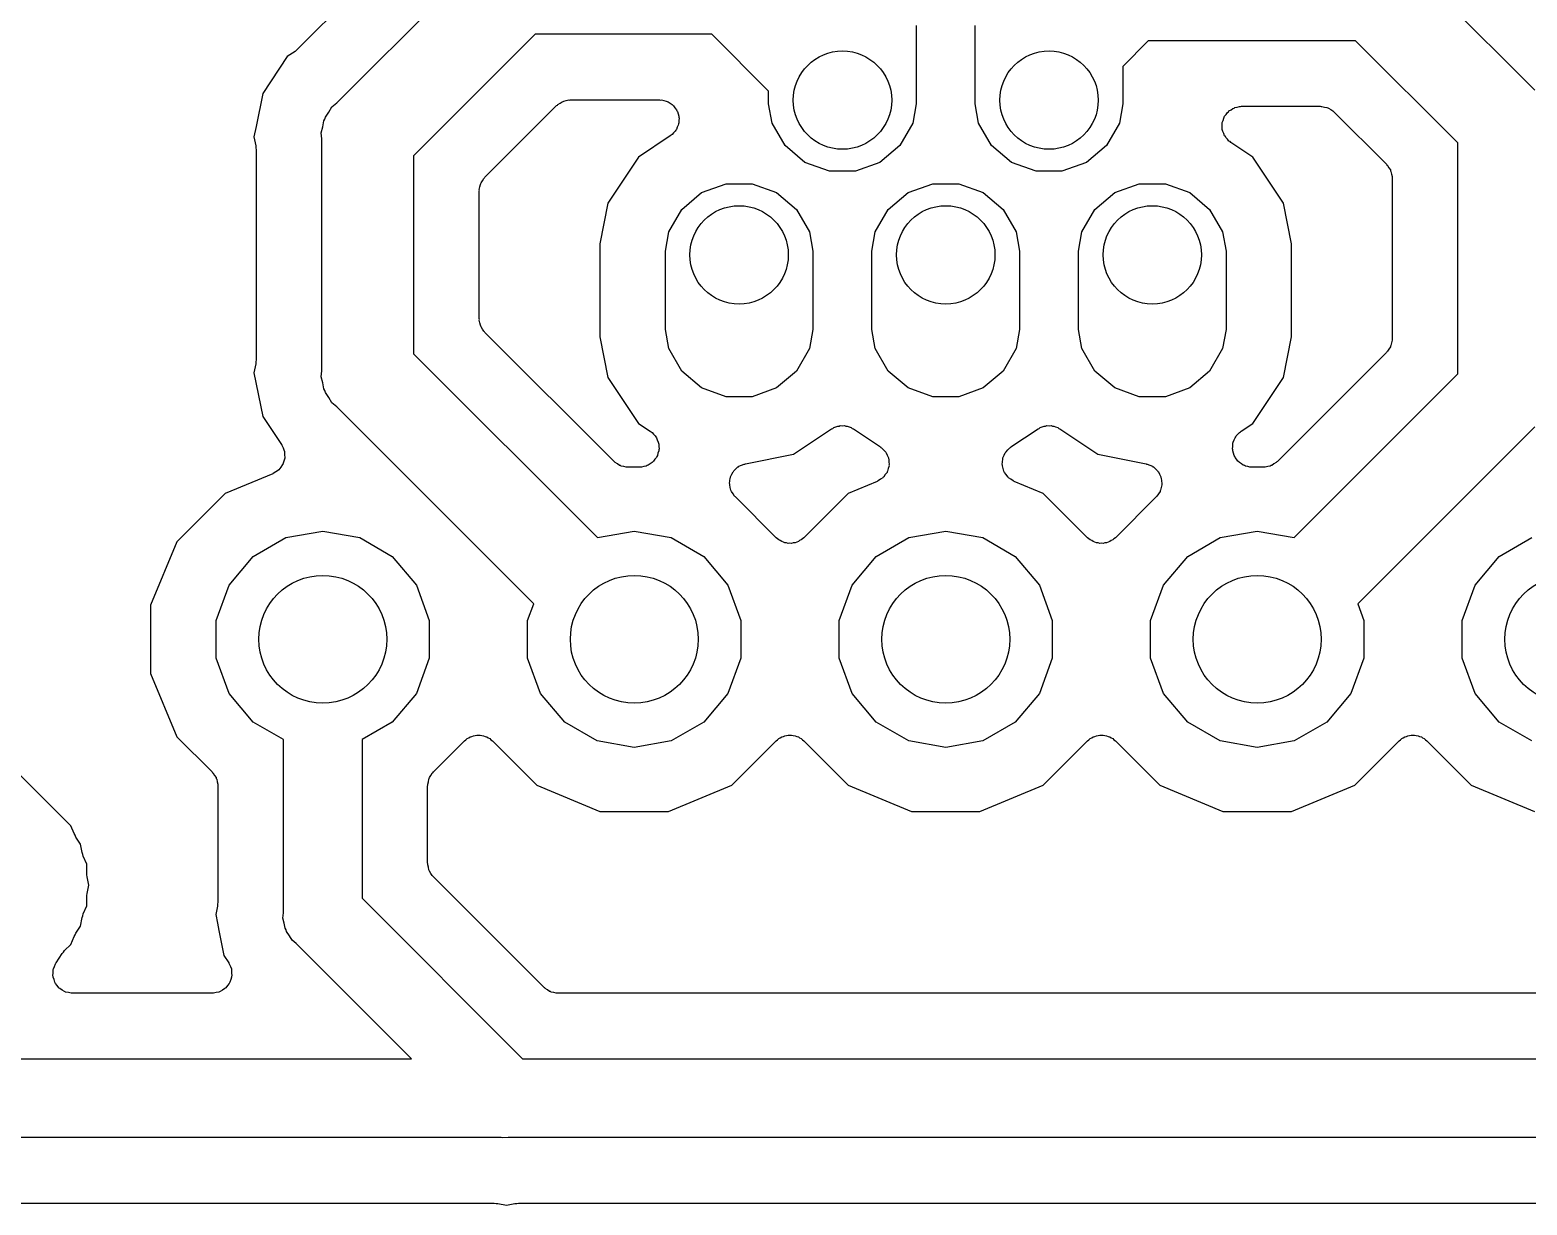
# Model space of a CAD drawing. Extents: x 24 to 196, y -189 to -31.
# Drawn here: x 130.55 to 142.15, y -44.64 to -35.54 of the extents above; entities that cross this region are included whole.
import ezdxf

# ---------------------------------------------------------------- set-up
doc = ezdxf.new("R2010")
doc.units = 0
doc.header["$MEASUREMENT"] = 0
doc.layers.add('BLACK', color=7, linetype='CONTINUOUS')

msp = doc.modelspace()

# ---------------------------------------------------------------- linework, layer by layer
at = {"layer": 'BLACK', "linetype": 'CONTINUOUS'}
for p, q in [((130.614, -41.4535), (122.435, -33.2745)), ((133.634, -34.6751), (132.625, -35.6836)), ((132.925, -36.1026), (134.053, -34.9745)), ((141.227, -35.0245), (142.205, -36.0026)), ((134.462, -35.5706), (133.521, -36.5123)), ((135.83, -35.5706), (134.462, -35.5706)), ((136.271, -36.0121), (135.83, -35.5706)), ((137.414, -35.5024), (137.414, -36.1104)), ((137.871, -36.1104), (137.871, -35.5024)), ((132.602, -35.7025), (132.542, -35.7424)), ((132.613, -35.6922), (132.602, -35.7025)), ((132.625, -35.6836), (132.613, -35.6922)), ((139.212, -35.6206), (139.014, -35.8187)), ((140.818, -35.6206), (139.212, -35.6206)), ((141.609, -36.4123), (140.818, -35.6206)), ((132.542, -35.7424), (132.352, -36.028)), ((139.014, -35.8187), (139.014, -36.1104)), ((132.352, -36.028), (132.3, -36.2856)), ((136.271, -36.1104), (136.271, -36.0121)), ((132.838, -36.2124), (132.865, -36.1738)), ((132.865, -36.1738), (132.888, -36.1329)), ((132.888, -36.1329), (132.925, -36.1026)), ((134.073, -36.6781), (134.628, -36.1232)), ((134.628, -36.1232), (134.634, -36.1194)), ((134.634, -36.1194), (134.638, -36.1143)), ((134.638, -36.1143), (134.655, -36.1043)), ((134.655, -36.1043), (134.671, -36.0929)), ((134.671, -36.0929), (134.678, -36.0911)), ((134.678, -36.0911), (134.684, -36.0878)), ((134.684, -36.0878), (134.703, -36.0843)), ((134.703, -36.0843), (134.723, -36.0792)), ((134.723, -36.0792), (134.729, -36.0798)), ((134.729, -36.0798), (134.736, -36.0786)), ((134.736, -36.0786), (135.425, -36.0786)), ((135.425, -36.0786), (135.433, -36.0801)), ((135.433, -36.0801), (135.441, -36.0795)), ((135.441, -36.0795), (135.459, -36.0846)), ((135.459, -36.0846), (135.477, -36.0878)), ((135.477, -36.0878), (135.484, -36.092)), ((135.484, -36.092), (135.492, -36.0943)), ((135.492, -36.0943), (135.507, -36.1051)), ((135.507, -36.1051), (135.523, -36.1143)), ((135.523, -36.1143), (135.528, -36.1207)), ((135.528, -36.1207), (135.535, -36.1256)), ((135.535, -36.1256), (135.545, -36.1408)), ((135.545, -36.1408), (135.557, -36.1548)), ((135.557, -36.1548), (135.56, -36.1627)), ((135.56, -36.1627), (135.564, -36.1696)), ((135.564, -36.1696), (135.569, -36.1874)), ((136.297, -36.2589), (136.271, -36.1104)), ((137.414, -36.1104), (137.388, -36.2589)), ((137.897, -36.2589), (137.871, -36.1104)), ((139.014, -36.1104), (138.988, -36.2589)), ((139.815, -36.1908), (139.825, -36.1756)), ((139.825, -36.1756), (139.832, -36.1707)), ((139.832, -36.1707), (139.837, -36.1643)), ((139.837, -36.1643), (139.853, -36.1551)), ((139.853, -36.1551), (139.868, -36.1443)), ((139.868, -36.1443), (139.876, -36.142)), ((139.876, -36.142), (139.883, -36.1378)), ((139.883, -36.1378), (139.901, -36.1346)), ((139.901, -36.1346), (139.919, -36.1295)), ((139.919, -36.1295), (139.927, -36.1301)), ((139.927, -36.1301), (139.935, -36.1286)), ((139.935, -36.1286), (140.544, -36.1286)), ((140.544, -36.1286), (140.551, -36.1298)), ((140.551, -36.1298), (140.557, -36.1292)), ((140.557, -36.1292), (140.577, -36.1343)), ((140.577, -36.1343), (140.596, -36.1378)), ((140.596, -36.1378), (140.602, -36.1411)), ((140.602, -36.1411), (140.609, -36.1429)), ((140.609, -36.1429), (140.625, -36.1543)), ((140.625, -36.1543), (140.642, -36.1643)), ((140.642, -36.1643), (140.646, -36.1694)), ((140.646, -36.1694), (140.652, -36.1732)), ((140.652, -36.1732), (141.057, -36.5781)), ((132.3, -36.2856), (132.284, -36.365)), ((132.805, -36.3335), (132.817, -36.288)), ((132.817, -36.288), (132.826, -36.2415)), ((132.826, -36.2415), (132.834, -36.2277)), ((132.834, -36.2277), (132.838, -36.2124)), ((135.563, -36.29), (135.557, -36.3072)), ((135.571, -36.2736), (135.563, -36.29)), ((135.569, -36.1874), (135.575, -36.2045)), ((135.572, -36.2653), (135.571, -36.2736)), ((135.575, -36.2575), (135.572, -36.2653)), ((135.575, -36.2045), (135.575, -36.2129)), ((135.575, -36.2129), (135.577, -36.221)), ((135.577, -36.221), (135.575, -36.2392)), ((135.575, -36.2392), (135.575, -36.2575)), ((136.398, -36.4334), (136.297, -36.2589)), ((137.388, -36.2589), (137.287, -36.4334)), ((137.998, -36.4334), (137.897, -36.2589)), ((138.988, -36.2589), (138.887, -36.4334)), ((139.783, -36.271), (139.785, -36.2629)), ((139.785, -36.2892), (139.783, -36.271)), ((139.785, -36.2545), (139.791, -36.2374)), ((139.785, -36.2629), (139.785, -36.2545)), ((139.785, -36.3075), (139.785, -36.2892)), ((139.791, -36.2374), (139.796, -36.2196)), ((139.796, -36.2196), (139.8, -36.2127)), ((139.8, -36.2127), (139.803, -36.2048)), ((139.803, -36.2048), (139.815, -36.1908)), ((132.284, -36.365), (132.298, -36.4353)), ((132.809, -36.3805), (132.805, -36.3335)), ((132.809, -38.1789), (132.809, -36.3805)), ((135.509, -36.3577), (135.264, -36.5216)), ((135.515, -36.3519), (135.509, -36.3577)), ((135.523, -36.3477), (135.515, -36.3519)), ((135.534, -36.3337), (135.523, -36.3477)), ((135.548, -36.3211), (135.534, -36.3337)), ((135.551, -36.3136), (135.548, -36.3211)), ((135.557, -36.3072), (135.551, -36.3136)), ((139.788, -36.3153), (139.785, -36.3075)), ((139.789, -36.3236), (139.788, -36.3153)), ((139.797, -36.34), (139.789, -36.3236)), ((139.803, -36.3572), (139.797, -36.34)), ((139.809, -36.3636), (139.803, -36.3572)), ((139.812, -36.3711), (139.809, -36.3636)), ((139.826, -36.3837), (139.812, -36.3711)), ((139.837, -36.3977), (139.826, -36.3837)), ((139.845, -36.4019), (139.837, -36.3977)), ((139.851, -36.4077), (139.845, -36.4019)), ((140.021, -36.5216), (139.851, -36.4077)), ((141.609, -38.2023), (141.609, -36.4123)), ((132.298, -36.4353), (132.299, -36.4503)), ((132.299, -36.4503), (132.301, -36.4651)), ((132.301, -36.4651), (132.301, -38.0943)), ((133.521, -36.5123), (133.521, -38.0471)), ((135.264, -36.5216), (135.026, -36.8787)), ((136.552, -36.5629), (136.398, -36.4334)), ((137.287, -36.4334), (137.133, -36.5629)), ((138.153, -36.5629), (137.998, -36.4334)), ((138.887, -36.4334), (138.733, -36.5629)), ((140.26, -36.8787), (140.021, -36.5216)), ((136.742, -36.6319), (136.552, -36.5629)), ((136.943, -36.6319), (136.742, -36.6319)), ((137.133, -36.5629), (136.943, -36.6319)), ((138.342, -36.6319), (138.153, -36.5629)), ((138.543, -36.6319), (138.342, -36.6319)), ((138.733, -36.5629), (138.543, -36.6319)), ((141.057, -36.5781), (141.061, -36.5836)), ((141.061, -36.5836), (141.066, -36.5879)), ((141.066, -36.5879), (141.076, -36.6051)), ((141.076, -36.6051), (141.087, -36.6214)), ((141.087, -36.6214), (141.089, -36.6279)), ((141.089, -36.6279), (141.092, -36.6337)), ((141.092, -36.6337), (141.096, -36.6533)), ((134.029, -36.7726), (134.034, -36.7533)), ((134.034, -36.7533), (134.038, -36.7337)), ((134.038, -36.7337), (134.041, -36.7279)), ((134.041, -36.7279), (134.043, -36.7214)), ((134.043, -36.7214), (134.054, -36.7051)), ((134.054, -36.7051), (134.064, -36.6879)), ((134.064, -36.6879), (134.069, -36.6836)), ((134.069, -36.6836), (134.073, -36.6781)), ((135.752, -36.7973), (135.942, -36.7284)), ((135.942, -36.7284), (136.143, -36.7284)), ((136.143, -36.7284), (136.333, -36.7973)), ((137.352, -36.7973), (137.542, -36.7284)), ((137.542, -36.7284), (137.743, -36.7284)), ((137.743, -36.7284), (137.933, -36.7973)), ((138.953, -36.7973), (139.142, -36.7284)), ((139.142, -36.7284), (139.344, -36.7284)), ((139.344, -36.7284), (139.533, -36.7973)), ((141.096, -36.6533), (141.101, -36.6726)), ((141.101, -36.6726), (141.1, -36.6792)), ((141.1, -36.6792), (141.101, -36.6858)), ((141.101, -36.6858), (141.101, -37.9288)), ((134.03, -36.7792), (134.029, -36.7726)), ((134.029, -36.7858), (134.03, -36.7792)), ((134.029, -37.7736), (134.029, -36.7858)), ((135.026, -36.8787), (134.963, -37.1936)), ((135.598, -36.9269), (135.752, -36.7973)), ((136.333, -36.7973), (136.487, -36.9269)), ((137.198, -36.9269), (137.352, -36.7973)), ((137.933, -36.7973), (138.087, -36.9269)), ((138.798, -36.9269), (138.953, -36.7973)), ((139.533, -36.7973), (139.687, -36.9269)), ((140.322, -37.1936), (140.26, -36.8787)), ((135.497, -37.1014), (135.598, -36.9269)), ((136.487, -36.9269), (136.588, -37.1014)), ((137.097, -37.1014), (137.198, -36.9269)), ((138.087, -36.9269), (138.188, -37.1014)), ((138.697, -37.1014), (138.798, -36.9269)), ((139.687, -36.9269), (139.788, -37.1014)), ((135.471, -37.2499), (135.497, -37.1014)), ((136.588, -37.1014), (136.614, -37.2499)), ((137.071, -37.2499), (137.097, -37.1014)), ((138.188, -37.1014), (138.214, -37.2499)), ((138.671, -37.2499), (138.697, -37.1014)), ((139.788, -37.1014), (139.814, -37.2499)), ((134.963, -37.1936), (134.963, -37.9142)), ((140.322, -37.9142), (140.322, -37.1936)), ((135.471, -37.8579), (135.471, -37.2499)), ((136.614, -37.2499), (136.614, -37.8579)), ((137.071, -37.8579), (137.071, -37.2499)), ((138.214, -37.2499), (138.214, -37.8579)), ((138.671, -37.8579), (138.671, -37.2499)), ((139.814, -37.2499), (139.814, -37.8579)), ((134.03, -37.7802), (134.029, -37.7736)), ((134.029, -37.7868), (134.03, -37.7802)), ((134.034, -37.8061), (134.029, -37.7868)), ((134.038, -37.8257), (134.034, -37.8061)), ((134.041, -37.8315), (134.038, -37.8257)), ((134.043, -37.838), (134.041, -37.8315)), ((134.054, -37.8543), (134.043, -37.838)), ((134.064, -37.8715), (134.054, -37.8543)), ((134.069, -37.8758), (134.064, -37.8715)), ((134.073, -37.8813), (134.069, -37.8758)), ((135.073, -38.8809), (134.073, -37.8813)), ((134.963, -37.9142), (135.026, -38.2291)), ((135.497, -38.0064), (135.471, -37.8579)), ((136.614, -37.8579), (136.588, -38.0064)), ((137.097, -38.0064), (137.071, -37.8579)), ((138.214, -37.8579), (138.188, -38.0064)), ((138.697, -38.0064), (138.671, -37.8579)), ((139.814, -37.8579), (139.788, -38.0064)), ((140.26, -38.2291), (140.322, -37.9142)), ((135.598, -38.1809), (135.497, -38.0064)), ((136.588, -38.0064), (136.487, -38.1809)), ((137.198, -38.1809), (137.097, -38.0064)), ((138.188, -38.0064), (138.087, -38.1809)), ((138.798, -38.1809), (138.697, -38.0064)), ((139.788, -38.0064), (139.687, -38.1809)), ((141.057, -38.0365), (140.212, -38.8809)), ((141.061, -38.031), (141.057, -38.0365)), ((141.066, -38.0267), (141.061, -38.031)), ((141.076, -38.0095), (141.066, -38.0267)), ((141.087, -37.9932), (141.076, -38.0095)), ((141.089, -37.9867), (141.087, -37.9932)), ((141.092, -37.9809), (141.089, -37.9867)), ((141.096, -37.9613), (141.092, -37.9809)), ((141.101, -37.942), (141.096, -37.9613)), ((141.101, -37.9288), (141.1, -37.9354)), ((141.1, -37.9354), (141.101, -37.942)), ((132.298, -38.1241), (132.284, -38.1944)), ((132.299, -38.1091), (132.298, -38.1241)), ((132.301, -38.0943), (132.299, -38.1091)), ((133.521, -38.0471), (134.945, -39.471)), ((132.284, -38.1944), (132.352, -38.5314)), ((132.805, -38.2259), (132.809, -38.1789)), ((132.817, -38.2714), (132.805, -38.2259)), ((132.826, -38.3179), (132.817, -38.2714)), ((135.026, -38.2291), (135.264, -38.5862)), ((135.752, -38.3105), (135.598, -38.1809)), ((136.487, -38.1809), (136.333, -38.3105)), ((137.352, -38.3105), (137.198, -38.1809)), ((138.087, -38.1809), (137.933, -38.3105)), ((138.953, -38.3105), (138.798, -38.1809)), ((139.687, -38.1809), (139.533, -38.3105)), ((140.021, -38.5862), (140.26, -38.2291)), ((140.341, -39.471), (141.609, -38.2023)), ((132.834, -38.3317), (132.826, -38.3179)), ((132.838, -38.347), (132.834, -38.3317)), ((132.865, -38.3856), (132.838, -38.347)), ((132.888, -38.4265), (132.865, -38.3856)), ((135.942, -38.3794), (135.752, -38.3105)), ((136.143, -38.3794), (135.942, -38.3794)), ((136.333, -38.3105), (136.143, -38.3794)), ((137.542, -38.3794), (137.352, -38.3105)), ((137.743, -38.3794), (137.542, -38.3794)), ((137.933, -38.3105), (137.743, -38.3794)), ((139.142, -38.3794), (138.953, -38.3105)), ((139.344, -38.3794), (139.142, -38.3794)), ((139.533, -38.3105), (139.344, -38.3794)), ((132.925, -38.4568), (132.888, -38.4265)), ((134.451, -39.9836), (132.925, -38.4568)), ((132.352, -38.5314), (132.456, -38.6884)), ((135.264, -38.5862), (135.354, -38.6464)), ((136.767, -38.6241), (136.775, -38.6182)), ((136.775, -38.6182), (136.791, -38.6135)), ((136.791, -38.6135), (136.806, -38.6069)), ((136.806, -38.6069), (136.816, -38.6062)), ((136.816, -38.6062), (136.826, -38.6034)), ((136.826, -38.6034), (136.843, -38.6045)), ((136.843, -38.6045), (136.859, -38.6034)), ((136.859, -38.6034), (136.869, -38.6062)), ((136.869, -38.6062), (136.879, -38.6069)), ((136.879, -38.6069), (136.894, -38.6135)), ((136.894, -38.6135), (136.91, -38.6182)), ((136.91, -38.6182), (136.918, -38.6241)), ((138.367, -38.6241), (138.375, -38.6182)), ((138.375, -38.6182), (138.391, -38.6135)), ((138.391, -38.6135), (138.406, -38.6069)), ((138.406, -38.6069), (138.416, -38.6062)), ((138.416, -38.6062), (138.426, -38.6034)), ((138.426, -38.6034), (138.443, -38.6045)), ((138.443, -38.6045), (138.459, -38.6034)), ((138.459, -38.6034), (138.469, -38.6062)), ((138.469, -38.6062), (138.479, -38.6069)), ((138.479, -38.6069), (138.494, -38.6135)), ((138.494, -38.6135), (138.51, -38.6182)), ((138.51, -38.6182), (138.518, -38.6241)), ((139.931, -38.6464), (140.021, -38.5862)), ((142.205, -38.612), (140.834, -39.9836)), ((132.456, -38.6884), (132.456, -38.6884)), ((132.456, -38.6884), (132.498, -38.7505)), ((135.354, -38.6464), (135.36, -38.6522)), ((135.36, -38.6522), (135.368, -38.6564)), ((135.368, -38.6564), (135.379, -38.6703)), ((135.379, -38.6703), (135.392, -38.683)), ((135.392, -38.683), (135.396, -38.6905)), ((135.396, -38.6905), (135.402, -38.6969)), ((135.402, -38.6969), (135.408, -38.7141)), ((135.408, -38.7141), (135.416, -38.7305)), ((135.416, -38.7305), (135.417, -38.7388)), ((136.464, -38.8248), (136.758, -38.6282)), ((136.758, -38.6282), (136.767, -38.6241)), ((136.918, -38.6241), (136.927, -38.6282)), ((136.927, -38.6282), (137.137, -38.7684)), ((138.148, -38.7684), (138.358, -38.6282)), ((138.358, -38.6282), (138.367, -38.6241)), ((138.518, -38.6241), (138.527, -38.6282)), ((138.527, -38.6282), (138.822, -38.8248)), ((139.868, -38.7388), (139.869, -38.7305)), ((139.869, -38.7305), (139.877, -38.7141)), ((139.877, -38.7141), (139.884, -38.6969)), ((139.884, -38.6969), (139.889, -38.6905)), ((139.889, -38.6905), (139.893, -38.683)), ((139.893, -38.683), (139.906, -38.6703)), ((139.906, -38.6703), (139.918, -38.6564)), ((139.918, -38.6564), (139.925, -38.6522)), ((139.925, -38.6522), (139.931, -38.6464)), ((132.498, -38.7505), (132.499, -38.752)), ((132.499, -38.752), (132.5, -38.7533)), ((132.5, -38.7533), (132.509, -38.7762)), ((132.509, -38.7762), (132.519, -38.7989)), ((132.519, -38.7989), (132.519, -38.8006)), ((132.519, -38.8006), (132.52, -38.8022)), ((132.52, -38.8022), (132.521, -38.827)), ((132.521, -38.827), (132.523, -38.8518)), ((135.402, -38.8493), (135.39, -38.8633)), ((135.404, -38.8414), (135.402, -38.8493)), ((135.409, -38.8345), (135.404, -38.8414)), ((135.413, -38.8167), (135.409, -38.8345)), ((135.42, -38.7996), (135.413, -38.8167)), ((135.417, -38.7388), (135.42, -38.7466)), ((135.42, -38.7466), (135.42, -38.7649)), ((135.42, -38.7649), (135.422, -38.7831)), ((135.422, -38.7831), (135.42, -38.7912)), ((135.42, -38.7912), (135.42, -38.7996)), ((136.091, -38.8989), (136.464, -38.8248)), ((137.137, -38.7684), (137.141, -38.7719)), ((137.141, -38.7719), (137.145, -38.7742)), ((137.145, -38.7742), (137.16, -38.7901)), ((137.16, -38.7901), (137.175, -38.805)), ((137.175, -38.805), (137.178, -38.8095)), ((137.178, -38.8095), (137.181, -38.8133)), ((137.181, -38.8133), (137.189, -38.8332)), ((137.189, -38.8332), (137.199, -38.8525)), ((138.086, -38.8525), (138.096, -38.8332)), ((138.096, -38.8332), (138.104, -38.8133)), ((138.104, -38.8133), (138.108, -38.8095)), ((138.108, -38.8095), (138.11, -38.805)), ((138.11, -38.805), (138.125, -38.7901)), ((138.125, -38.7901), (138.14, -38.7742)), ((138.14, -38.7742), (138.144, -38.7719)), ((138.144, -38.7719), (138.148, -38.7684)), ((138.822, -38.8248), (139.195, -38.8989)), ((139.864, -38.7831), (139.866, -38.7649)), ((139.866, -38.7912), (139.864, -38.7831)), ((139.866, -38.7466), (139.868, -38.7388)), ((139.866, -38.7649), (139.866, -38.7466)), ((139.866, -38.7996), (139.866, -38.7912)), ((139.872, -38.8167), (139.866, -38.7996)), ((139.876, -38.8345), (139.872, -38.8167)), ((139.881, -38.8414), (139.876, -38.8345)), ((139.884, -38.8493), (139.881, -38.8414)), ((139.895, -38.8633), (139.884, -38.8493)), ((132.453, -38.9609), (132.433, -38.9747)), ((132.474, -38.9475), (132.453, -38.9609)), ((132.475, -38.9462), (132.474, -38.9475)), ((132.477, -38.9453), (132.475, -38.9462)), ((132.491, -38.9252), (132.477, -38.9453)), ((132.506, -38.9055), (132.491, -38.9252)), ((132.507, -38.9039), (132.506, -38.9055)), ((132.508, -38.9026), (132.507, -38.9039)), ((132.515, -38.8787), (132.508, -38.9026)), ((132.522, -38.8551), (132.515, -38.8787)), ((132.523, -38.8518), (132.522, -38.8534)), ((132.522, -38.8534), (132.522, -38.8551)), ((135.078, -38.8847), (135.073, -38.8809)), ((135.083, -38.8898), (135.078, -38.8847)), ((135.1, -38.8998), (135.083, -38.8898)), ((135.116, -38.9112), (135.1, -38.8998)), ((135.123, -38.913), (135.116, -38.9112)), ((135.128, -38.9163), (135.123, -38.913)), ((135.148, -38.9198), (135.128, -38.9163)), ((135.167, -38.9249), (135.148, -38.9198)), ((135.174, -38.9243), (135.167, -38.9249)), ((135.181, -38.9255), (135.174, -38.9243)), ((135.27, -38.9255), (135.181, -38.9255)), ((135.278, -38.924), (135.27, -38.9255)), ((135.286, -38.9246), (135.278, -38.924)), ((135.304, -38.9195), (135.286, -38.9246)), ((135.322, -38.9163), (135.304, -38.9195)), ((135.329, -38.9121), (135.322, -38.9163)), ((135.337, -38.9098), (135.329, -38.9121)), ((135.352, -38.899), (135.337, -38.9098)), ((135.368, -38.8898), (135.352, -38.899)), ((135.373, -38.8834), (135.368, -38.8898)), ((135.38, -38.8785), (135.373, -38.8834)), ((135.39, -38.8633), (135.38, -38.8785)), ((135.986, -38.9805), (135.996, -38.961)), ((135.996, -38.961), (135.999, -38.9574)), ((135.999, -38.9574), (136.002, -38.953)), ((136.002, -38.953), (136.018, -38.9388)), ((136.018, -38.9388), (136.033, -38.9236)), ((136.033, -38.9236), (136.038, -38.9215)), ((136.038, -38.9215), (136.041, -38.9181)), ((136.041, -38.9181), (136.061, -38.9103)), ((136.061, -38.9103), (136.081, -38.9012)), ((136.081, -38.9012), (136.086, -38.9008)), ((136.086, -38.9008), (136.091, -38.8989)), ((137.188, -38.9655), (137.174, -38.9826)), ((137.189, -38.9607), (137.188, -38.9655)), ((137.192, -38.9565), (137.189, -38.9607)), ((137.197, -38.9356), (137.192, -38.9565)), ((137.204, -38.915), (137.197, -38.9356)), ((137.199, -38.8525), (137.199, -38.8575)), ((137.199, -38.8575), (137.201, -38.8622)), ((137.201, -38.8622), (137.202, -38.8837)), ((137.202, -38.8837), (137.204, -38.9051)), ((137.204, -38.9051), (137.203, -38.91)), ((137.203, -38.91), (137.204, -38.915)), ((138.081, -38.9051), (138.083, -38.8837)), ((138.082, -38.91), (138.081, -38.9051)), ((138.082, -38.915), (138.082, -38.91)), ((138.088, -38.9356), (138.082, -38.915)), ((138.083, -38.8837), (138.084, -38.8622)), ((138.084, -38.8622), (138.086, -38.8575)), ((138.086, -38.8575), (138.086, -38.8525)), ((138.093, -38.9565), (138.088, -38.9356)), ((138.096, -38.9607), (138.093, -38.9565)), ((138.098, -38.9655), (138.096, -38.9607)), ((138.111, -38.9826), (138.098, -38.9655)), ((139.195, -38.8989), (139.199, -38.9008)), ((139.199, -38.9008), (139.204, -38.9012)), ((139.204, -38.9012), (139.224, -38.9103)), ((139.224, -38.9103), (139.244, -38.9181)), ((139.244, -38.9181), (139.248, -38.9215)), ((139.248, -38.9215), (139.252, -38.9236)), ((139.252, -38.9236), (139.267, -38.9388)), ((139.267, -38.9388), (139.284, -38.953)), ((139.284, -38.953), (139.286, -38.9574)), ((139.286, -38.9574), (139.29, -38.961)), ((139.29, -38.961), (139.299, -38.9805)), ((139.906, -38.8785), (139.895, -38.8633)), ((139.912, -38.8834), (139.906, -38.8785)), ((139.918, -38.8898), (139.912, -38.8834)), ((139.933, -38.899), (139.918, -38.8898)), ((139.948, -38.9098), (139.933, -38.899)), ((139.956, -38.9121), (139.948, -38.9098)), ((139.964, -38.9163), (139.956, -38.9121)), ((139.982, -38.9195), (139.964, -38.9163)), ((139.999, -38.9246), (139.982, -38.9195)), ((140.007, -38.924), (139.999, -38.9246)), ((140.016, -38.9255), (140.007, -38.924)), ((140.105, -38.9255), (140.016, -38.9255)), ((140.111, -38.9243), (140.105, -38.9255)), ((140.118, -38.9249), (140.111, -38.9243)), ((140.137, -38.9198), (140.118, -38.9249)), ((140.157, -38.9163), (140.137, -38.9198)), ((140.163, -38.913), (140.157, -38.9163)), ((140.169, -38.9112), (140.163, -38.913)), ((140.185, -38.8998), (140.169, -38.9112)), ((140.203, -38.8898), (140.185, -38.8998)), ((140.207, -38.8847), (140.203, -38.8898)), ((140.212, -38.8809), (140.207, -38.8847)), ((132.43, -38.976), (132.061, -39.1285)), ((132.431, -38.9751), (132.43, -38.976)), ((132.433, -38.9747), (132.431, -38.9751)), ((135.968, -39.0517), (135.971, -39.0304)), ((135.969, -39.0567), (135.968, -39.0517)), ((135.969, -39.0617), (135.969, -39.0567)), ((135.974, -39.0825), (135.969, -39.0617)), ((135.971, -39.0304), (135.973, -39.009)), ((135.973, -39.009), (135.975, -39.0044)), ((135.978, -39.1037), (135.974, -39.0825)), ((135.975, -39.0044), (135.976, -38.9994)), ((135.976, -38.9994), (135.986, -38.9805)), ((137.111, -39.0359), (136.887, -39.1285)), ((137.115, -39.0332), (137.111, -39.0359)), ((137.12, -39.0318), (137.115, -39.0332)), ((137.137, -39.0191), (137.12, -39.0318)), ((137.155, -39.0075), (137.137, -39.0191)), ((137.158, -39.0035), (137.155, -39.0075)), ((137.162, -39.0005), (137.158, -39.0035)), ((137.174, -38.9826), (137.162, -39.0005)), ((138.123, -39.0005), (138.111, -38.9826)), ((138.127, -39.0035), (138.123, -39.0005)), ((138.13, -39.0075), (138.127, -39.0035)), ((138.148, -39.0191), (138.13, -39.0075)), ((138.165, -39.0318), (138.148, -39.0191)), ((138.17, -39.0332), (138.165, -39.0318)), ((138.174, -39.0359), (138.17, -39.0332)), ((138.398, -39.1285), (138.174, -39.0359)), ((139.299, -38.9805), (139.309, -38.9994)), ((139.311, -39.0825), (139.307, -39.1037)), ((139.309, -38.9994), (139.31, -39.0044)), ((139.31, -39.0044), (139.312, -39.009)), ((139.317, -39.0617), (139.311, -39.0825)), ((139.312, -39.009), (139.314, -39.0304)), ((139.314, -39.0304), (139.317, -39.0517)), ((139.317, -39.0517), (139.316, -39.0567)), ((139.316, -39.0567), (139.317, -39.0617)), ((132.061, -39.1285), (131.686, -39.5036)), ((135.981, -39.108), (135.978, -39.1037)), ((135.982, -39.1128), (135.981, -39.108)), ((135.995, -39.1305), (135.982, -39.1128)), ((136.006, -39.1489), (135.995, -39.1305)), ((136.01, -39.1521), (136.006, -39.1489)), ((136.013, -39.1562), (136.01, -39.1521)), ((136.328, -39.4719), (136.013, -39.1562)), ((136.887, -39.1285), (136.544, -39.4719)), ((138.741, -39.4719), (138.398, -39.1285)), ((139.273, -39.1562), (138.957, -39.4719)), ((139.275, -39.1521), (139.273, -39.1562)), ((139.279, -39.1489), (139.275, -39.1521)), ((139.291, -39.1305), (139.279, -39.1489)), ((139.303, -39.1128), (139.291, -39.1305)), ((139.304, -39.108), (139.303, -39.1128)), ((139.307, -39.1037), (139.304, -39.108)), ((132.53, -39.4713), (132.817, -39.4208)), ((132.817, -39.4208), (133.103, -39.4713)), ((134.945, -39.471), (135.23, -39.4208)), ((135.23, -39.4208), (135.516, -39.4713)), ((137.356, -39.4713), (137.643, -39.4208)), ((137.643, -39.4208), (137.929, -39.4713)), ((139.769, -39.4713), (140.056, -39.4208)), ((140.056, -39.4208), (140.341, -39.471)), ((131.686, -39.5036), (131.483, -39.9937)), ((132.278, -39.6169), (132.53, -39.4713)), ((133.103, -39.4713), (133.355, -39.6169)), ((135.516, -39.4713), (135.768, -39.6169)), ((136.339, -39.4795), (136.328, -39.4719)), ((136.349, -39.489), (136.339, -39.4795)), ((136.361, -39.4946), (136.349, -39.489)), ((136.372, -39.5022), (136.361, -39.4946)), ((136.385, -39.5057), (136.372, -39.5022)), ((136.397, -39.5113), (136.385, -39.5057)), ((136.41, -39.5125), (136.397, -39.5113)), ((136.423, -39.5159), (136.41, -39.5125)), ((136.436, -39.5148), (136.423, -39.5159)), ((136.449, -39.5159), (136.436, -39.5148)), ((136.462, -39.5125), (136.449, -39.5159)), ((136.476, -39.5113), (136.462, -39.5125)), ((136.488, -39.5057), (136.476, -39.5113)), ((136.501, -39.5022), (136.488, -39.5057)), ((136.511, -39.4946), (136.501, -39.5022)), ((136.524, -39.489), (136.511, -39.4946)), ((136.533, -39.4795), (136.524, -39.489)), ((136.544, -39.4719), (136.533, -39.4795)), ((137.104, -39.6169), (137.356, -39.4713)), ((137.929, -39.4713), (138.181, -39.6169)), ((138.752, -39.4795), (138.741, -39.4719)), ((138.762, -39.489), (138.752, -39.4795)), ((138.774, -39.4946), (138.762, -39.489)), ((138.785, -39.5022), (138.774, -39.4946)), ((138.798, -39.5057), (138.785, -39.5022)), ((138.81, -39.5113), (138.798, -39.5057)), ((138.823, -39.5125), (138.81, -39.5113)), ((138.836, -39.5159), (138.823, -39.5125)), ((138.849, -39.5148), (138.836, -39.5159)), ((138.862, -39.5159), (138.849, -39.5148)), ((138.875, -39.5125), (138.862, -39.5159)), ((138.889, -39.5113), (138.875, -39.5125)), ((138.901, -39.5057), (138.889, -39.5113)), ((138.914, -39.5022), (138.901, -39.5057)), ((138.924, -39.4946), (138.914, -39.5022)), ((138.937, -39.489), (138.924, -39.4946)), ((138.946, -39.4795), (138.937, -39.489)), ((138.957, -39.4719), (138.946, -39.4795)), ((139.517, -39.6169), (139.769, -39.4713)), ((141.93, -39.6169), (142.182, -39.4713)), ((132.091, -39.8399), (132.278, -39.6169)), ((133.355, -39.6169), (133.543, -39.8399)), ((135.768, -39.6169), (135.956, -39.8399)), ((136.917, -39.8399), (137.104, -39.6169)), ((138.181, -39.6169), (138.369, -39.8399)), ((139.33, -39.8399), (139.517, -39.6169)), ((141.743, -39.8399), (141.93, -39.6169)), ((131.991, -40.1134), (132.091, -39.8399)), ((133.543, -39.8399), (133.642, -40.1134)), ((135.956, -39.8399), (136.055, -40.1134)), ((136.817, -40.1134), (136.917, -39.8399)), ((138.369, -39.8399), (138.468, -40.1134)), ((139.23, -40.1134), (139.33, -39.8399)), ((141.643, -40.1134), (141.743, -39.8399)), ((131.483, -39.9937), (131.483, -40.5242)), ((134.404, -40.1134), (134.451, -39.9836)), ((140.834, -39.9836), (140.881, -40.1134)), ((131.991, -40.4046), (131.991, -40.1134)), ((133.642, -40.1134), (133.642, -40.4046)), ((134.404, -40.4046), (134.404, -40.1134)), ((136.055, -40.1134), (136.055, -40.4046)), ((136.817, -40.4046), (136.817, -40.1134)), ((138.468, -40.1134), (138.468, -40.4046)), ((139.23, -40.4046), (139.23, -40.1134)), ((140.881, -40.1134), (140.881, -40.4046)), ((141.643, -40.4046), (141.643, -40.1134)), ((132.091, -40.6781), (131.991, -40.4046)), ((133.642, -40.4046), (133.543, -40.6781)), ((134.504, -40.6781), (134.404, -40.4046)), ((136.055, -40.4046), (135.956, -40.6781)), ((136.917, -40.6781), (136.817, -40.4046)), ((138.468, -40.4046), (138.369, -40.6781)), ((139.33, -40.6781), (139.23, -40.4046)), ((140.881, -40.4046), (140.782, -40.6781)), ((141.743, -40.6781), (141.643, -40.4046)), ((131.483, -40.5242), (131.686, -41.0144)), ((132.278, -40.9011), (132.091, -40.6781)), ((133.543, -40.6781), (133.355, -40.9011)), ((134.691, -40.9011), (134.504, -40.6781)), ((135.956, -40.6781), (135.768, -40.9011)), ((137.104, -40.9011), (136.917, -40.6781)), ((138.369, -40.6781), (138.181, -40.9011)), ((139.517, -40.9011), (139.33, -40.6781)), ((140.782, -40.6781), (140.594, -40.9011)), ((141.93, -40.9011), (141.743, -40.6781)), ((132.512, -41.0362), (132.278, -40.9011)), ((133.355, -40.9011), (133.121, -41.0362)), ((134.943, -41.0467), (134.691, -40.9011)), ((135.768, -40.9011), (135.516, -41.0467)), ((137.356, -41.0467), (137.104, -40.9011)), ((138.181, -40.9011), (137.929, -41.0467)), ((139.769, -41.0467), (139.517, -40.9011)), ((140.594, -40.9011), (140.342, -41.0467)), ((142.182, -41.0467), (141.93, -40.9011)), ((131.686, -41.0144), (131.959, -41.2874)), ((132.512, -42.3793), (132.512, -41.0362)), ((133.121, -41.0362), (133.121, -42.2663)), ((133.674, -41.2874), (133.915, -41.0461)), ((133.915, -41.0461), (133.926, -41.0385)), ((133.926, -41.0385), (133.936, -41.029)), ((133.936, -41.029), (133.948, -41.0234)), ((133.948, -41.0234), (133.959, -41.0158)), ((133.959, -41.0158), (133.972, -41.0123)), ((133.972, -41.0123), (133.984, -41.0067)), ((133.984, -41.0067), (133.997, -41.0055)), ((133.997, -41.0055), (134.01, -41.0021)), ((134.01, -41.0021), (134.023, -41.0032)), ((134.023, -41.0032), (134.036, -41.0021)), ((134.036, -41.0021), (134.049, -41.0055)), ((134.049, -41.0055), (134.063, -41.0067)), ((134.063, -41.0067), (134.075, -41.0123)), ((134.075, -41.0123), (134.088, -41.0158)), ((134.088, -41.0158), (134.098, -41.0234)), ((134.098, -41.0234), (134.111, -41.029)), ((134.111, -41.029), (134.12, -41.0385)), ((134.12, -41.0385), (134.131, -41.0461)), ((134.131, -41.0461), (134.474, -41.3895)), ((135.23, -41.0972), (134.943, -41.0467)), ((135.516, -41.0467), (135.23, -41.0972)), ((135.985, -41.3895), (136.328, -41.0461)), ((136.328, -41.0461), (136.339, -41.0385)), ((136.339, -41.0385), (136.349, -41.029)), ((136.349, -41.029), (136.361, -41.0234)), ((136.361, -41.0234), (136.372, -41.0158)), ((136.372, -41.0158), (136.385, -41.0123)), ((136.385, -41.0123), (136.397, -41.0067)), ((136.397, -41.0067), (136.41, -41.0055)), ((136.41, -41.0055), (136.423, -41.0021)), ((136.423, -41.0021), (136.436, -41.0032)), ((136.436, -41.0032), (136.449, -41.0021)), ((136.449, -41.0021), (136.462, -41.0055)), ((136.462, -41.0055), (136.476, -41.0067)), ((136.476, -41.0067), (136.488, -41.0123)), ((136.488, -41.0123), (136.501, -41.0158)), ((136.501, -41.0158), (136.511, -41.0234)), ((136.511, -41.0234), (136.524, -41.029)), ((136.524, -41.029), (136.533, -41.0385)), ((136.533, -41.0385), (136.544, -41.0461)), ((136.544, -41.0461), (136.887, -41.3895)), ((137.643, -41.0972), (137.356, -41.0467)), ((137.929, -41.0467), (137.643, -41.0972)), ((138.398, -41.3895), (138.741, -41.0461)), ((138.741, -41.0461), (138.752, -41.0385)), ((138.752, -41.0385), (138.762, -41.029)), ((138.762, -41.029), (138.774, -41.0234)), ((138.774, -41.0234), (138.785, -41.0158)), ((138.785, -41.0158), (138.798, -41.0123)), ((138.798, -41.0123), (138.81, -41.0067)), ((138.81, -41.0067), (138.823, -41.0055)), ((138.823, -41.0055), (138.836, -41.0021)), ((138.836, -41.0021), (138.849, -41.0032)), ((138.849, -41.0032), (138.862, -41.0021)), ((138.862, -41.0021), (138.875, -41.0055)), ((138.875, -41.0055), (138.889, -41.0067)), ((138.889, -41.0067), (138.901, -41.0123)), ((138.901, -41.0123), (138.914, -41.0158)), ((138.914, -41.0158), (138.924, -41.0234)), ((138.924, -41.0234), (138.937, -41.029)), ((138.937, -41.029), (138.946, -41.0385)), ((138.946, -41.0385), (138.957, -41.0461)), ((138.957, -41.0461), (139.3, -41.3895)), ((140.056, -41.0972), (139.769, -41.0467)), ((140.342, -41.0467), (140.056, -41.0972)), ((140.811, -41.3895), (141.154, -41.0461)), ((141.154, -41.0461), (141.165, -41.0385)), ((141.165, -41.0385), (141.175, -41.029)), ((141.175, -41.029), (141.187, -41.0234)), ((141.187, -41.0234), (141.198, -41.0158)), ((141.198, -41.0158), (141.211, -41.0123)), ((141.211, -41.0123), (141.223, -41.0067)), ((141.223, -41.0067), (141.236, -41.0055)), ((141.236, -41.0055), (141.249, -41.0021)), ((141.249, -41.0021), (141.262, -41.0032)), ((141.262, -41.0032), (141.275, -41.0021)), ((141.275, -41.0021), (141.288, -41.0055)), ((141.288, -41.0055), (141.302, -41.0067)), ((141.302, -41.0067), (141.314, -41.0123)), ((141.314, -41.0123), (141.327, -41.0158)), ((141.327, -41.0158), (141.337, -41.0234)), ((141.337, -41.0234), (141.35, -41.029)), ((141.35, -41.029), (141.359, -41.0385)), ((141.359, -41.0385), (141.37, -41.0461)), ((141.37, -41.0461), (141.713, -41.3895)), ((131.959, -41.2874), (131.963, -41.2929)), ((131.963, -41.2929), (131.968, -41.2972)), ((131.968, -41.2972), (131.978, -41.3145)), ((131.978, -41.3145), (131.99, -41.3308)), ((131.99, -41.3308), (131.991, -41.3373)), ((131.991, -41.3373), (131.995, -41.3431)), ((131.995, -41.3431), (131.998, -41.3627)), ((131.998, -41.3627), (132.003, -41.3819)), ((132.003, -41.3819), (132.003, -41.3886)), ((132.003, -41.3886), (132.004, -41.3952)), ((132.004, -41.3952), (132.004, -42.2975)), ((133.629, -41.3952), (133.631, -41.3886)), ((133.629, -41.9928), (133.629, -41.3952)), ((133.63, -41.3819), (133.635, -41.3627)), ((133.631, -41.3886), (133.63, -41.3819)), ((133.635, -41.3627), (133.639, -41.3431)), ((133.639, -41.3431), (133.642, -41.3372)), ((133.642, -41.3372), (133.644, -41.3308)), ((133.644, -41.3308), (133.655, -41.3145)), ((133.655, -41.3145), (133.665, -41.2972)), ((133.665, -41.2972), (133.67, -41.2929)), ((133.67, -41.2929), (133.674, -41.2874)), ((134.474, -41.3895), (134.964, -41.5925)), ((135.495, -41.5925), (135.985, -41.3895)), ((136.887, -41.3895), (137.377, -41.5925)), ((137.908, -41.5925), (138.398, -41.3895)), ((139.3, -41.3895), (139.79, -41.5925)), ((140.321, -41.5925), (140.811, -41.3895)), ((141.713, -41.3895), (142.203, -41.5925)), ((130.864, -41.7036), (130.614, -41.4535)), ((134.964, -41.5925), (135.495, -41.5925)), ((137.377, -41.5925), (137.908, -41.5925)), ((139.79, -41.5925), (140.321, -41.5925)), ((130.89, -41.7651), (130.864, -41.7036)), ((130.898, -41.7778), (130.89, -41.7651)), ((130.904, -41.7915), (130.898, -41.7778)), ((130.941, -41.8469), (130.904, -41.7915)), ((130.954, -41.9122), (130.941, -41.8469)), ((130.959, -41.9262), (130.954, -41.9122)), ((130.962, -41.9408), (130.959, -41.9262)), ((130.988, -42.0023), (130.962, -41.9408)), ((130.988, -42.0689), (130.988, -42.0023)), ((130.99, -42.0837), (130.988, -42.0689)), ((130.991, -42.0987), (130.99, -42.0837)), ((131.004, -42.164), (130.991, -42.0987)), ((133.631, -41.9994), (133.629, -41.9928)), ((133.63, -42.0061), (133.631, -41.9994)), ((133.635, -42.0253), (133.63, -42.0061)), ((133.639, -42.0449), (133.635, -42.0253)), ((133.642, -42.0507), (133.639, -42.0449)), ((133.644, -42.0572), (133.642, -42.0507)), ((133.655, -42.0735), (133.644, -42.0572)), ((133.665, -42.0908), (133.655, -42.0735)), ((133.67, -42.0951), (133.665, -42.0908)), ((133.674, -42.1006), (133.67, -42.0951)), ((130.991, -42.2293), (131.004, -42.164)), ((134.531, -42.9576), (133.674, -42.1006)), ((130.962, -42.3872), (130.988, -42.3257)), ((130.988, -42.2591), (130.99, -42.2443)), ((130.988, -42.3257), (130.988, -42.2591)), ((130.99, -42.2443), (130.991, -42.2293)), ((132.001, -42.3273), (131.988, -42.3926)), ((132.004, -42.2975), (132.001, -42.3123)), ((132.001, -42.3123), (132.001, -42.3273)), ((133.121, -42.2663), (134.365, -43.5102)), ((130.941, -42.4811), (130.954, -42.4158)), ((130.954, -42.4158), (130.959, -42.4018)), ((130.959, -42.4018), (130.962, -42.3872)), ((131.988, -42.3926), (132.001, -42.4579)), ((132.508, -42.4196), (132.512, -42.3793)), ((132.519, -42.4586), (132.508, -42.4196)), ((130.89, -42.5629), (130.898, -42.5502)), ((130.898, -42.5502), (130.904, -42.5365)), ((130.904, -42.5365), (130.941, -42.4811)), ((132.001, -42.4579), (132.001, -42.4579)), ((132.001, -42.4579), (132.012, -42.5153)), ((132.012, -42.5153), (132.012, -42.5153)), ((132.012, -42.5153), (132.051, -42.7097)), ((132.526, -42.4985), (132.519, -42.4586)), ((132.533, -42.5102), (132.526, -42.4985)), ((132.536, -42.5234), (132.533, -42.5102)), ((132.559, -42.5565), (132.536, -42.5234)), ((132.58, -42.5915), (132.559, -42.5565)), ((130.808, -42.6838), (130.817, -42.6715)), ((130.817, -42.6715), (130.864, -42.6244)), ((130.864, -42.6244), (130.89, -42.5629)), ((132.61, -42.6175), (132.58, -42.5915)), ((133.503, -43.5102), (132.61, -42.6175)), ((130.73, -42.8136), (130.738, -42.7939)), ((130.738, -42.7939), (130.746, -42.7736)), ((130.746, -42.7736), (130.749, -42.7697)), ((130.749, -42.7697), (130.751, -42.7651)), ((130.751, -42.7651), (130.798, -42.6946)), ((130.798, -42.6946), (130.808, -42.6838)), ((132.051, -42.7097), (132.088, -42.7651)), ((132.088, -42.7651), (132.09, -42.7697)), ((132.09, -42.7697), (132.093, -42.7736)), ((132.093, -42.7736), (132.101, -42.7939)), ((132.101, -42.7939), (132.109, -42.8136)), ((130.726, -42.8664), (130.728, -42.8449)), ((130.728, -42.8712), (130.726, -42.8664)), ((130.728, -42.8233), (130.729, -42.8186)), ((130.728, -42.8449), (130.728, -42.8233)), ((130.728, -42.8763), (130.728, -42.8712)), ((130.735, -42.8965), (130.728, -42.8763)), ((130.729, -42.8186), (130.73, -42.8136)), ((130.741, -42.9172), (130.735, -42.8965)), ((132.104, -42.8965), (132.098, -42.9172)), ((132.111, -42.8763), (132.104, -42.8965)), ((132.109, -42.8136), (132.11, -42.8186)), ((132.11, -42.8186), (132.111, -42.8233)), ((132.111, -42.8233), (132.111, -42.8449)), ((132.111, -42.8449), (132.113, -42.8664)), ((132.113, -42.8664), (132.111, -42.8712)), ((132.111, -42.8712), (132.111, -42.8763)), ((130.744, -42.9213), (130.741, -42.9172)), ((130.746, -42.926), (130.744, -42.9213)), ((130.759, -42.9425), (130.746, -42.926)), ((130.772, -42.9599), (130.759, -42.9425)), ((130.776, -42.9627), (130.772, -42.9599)), ((130.78, -42.9665), (130.776, -42.9627)), ((130.798, -42.9773), (130.78, -42.9665)), ((130.816, -42.9893), (130.798, -42.9773)), ((130.821, -42.9905), (130.816, -42.9893)), ((130.825, -42.993), (130.821, -42.9905)), ((130.847, -42.9968), (130.825, -42.993)), ((130.868, -43.0019), (130.847, -42.9968)), ((130.873, -43.0013), (130.868, -43.0019)), ((130.878, -43.0022), (130.873, -43.0013)), ((131.961, -43.0022), (130.878, -43.0022)), ((131.966, -43.0013), (131.961, -43.0022)), ((131.971, -43.0019), (131.966, -43.0013)), ((131.992, -42.9968), (131.971, -43.0019)), ((132.013, -42.993), (131.992, -42.9968)), ((132.018, -42.9905), (132.013, -42.993)), ((132.023, -42.9893), (132.018, -42.9905)), ((132.041, -42.9773), (132.023, -42.9893)), ((132.059, -42.9665), (132.041, -42.9773)), ((132.062, -42.9627), (132.059, -42.9665)), ((132.067, -42.9599), (132.062, -42.9627)), ((132.079, -42.9425), (132.067, -42.9599)), ((132.093, -42.926), (132.079, -42.9425)), ((132.095, -42.9213), (132.093, -42.926)), ((132.098, -42.9172), (132.095, -42.9213)), ((134.537, -42.9614), (134.531, -42.9576)), ((134.541, -42.9665), (134.537, -42.9614)), ((134.558, -42.9765), (134.541, -42.9665)), ((134.574, -42.9879), (134.558, -42.9765)), ((134.581, -42.9897), (134.574, -42.9879)), ((134.587, -42.993), (134.581, -42.9897)), ((134.606, -42.9965), (134.587, -42.993)), ((134.626, -43.0016), (134.606, -42.9965)), ((134.632, -43.001), (134.626, -43.0016)), ((134.639, -43.0022), (134.632, -43.001)), ((148.495, -43.0022), (134.639, -43.0022)), ((129.793, -43.5102), (133.503, -43.5102)), ((134.365, -43.5102), (148.563, -43.5102)), ((134.199, -44.1198), (129.68, -44.1198)), ((134.212, -44.1233), (134.199, -44.1198)), ((134.252, -44.1198), (134.212, -44.1233)), ((148.464, -44.1198), (134.252, -44.1198)), ((129.762, -44.6278), (134.144, -44.6278)), ((134.144, -44.6278), (134.159, -44.6304)), ((134.159, -44.6304), (134.174, -44.6307)), ((134.174, -44.6307), (134.239, -44.6437)), ((134.239, -44.6437), (134.304, -44.6307)), ((134.304, -44.6307), (134.319, -44.6304)), ((134.319, -44.6304), (134.334, -44.6278)), ((134.334, -44.6278), (148.19, -44.6278))]:
    msp.add_line(p, q, dxfattribs=at)
at = {"layer": 'BLACK'}
for centre, radius in [((136.843, -36.0807), 0.381), ((138.443, -36.0807), 0.381), ((136.042, -37.2796), 0.381), ((137.643, -37.2796), 0.381), ((139.243, -37.2796), 0.381), ((132.817, -40.259), 0.4953), ((135.23, -40.259), 0.4953), ((137.643, -40.259), 0.4953), ((140.056, -40.259), 0.4953), ((142.469, -40.259), 0.4953)]:
    msp.add_circle(centre, radius, dxfattribs=at)

doc.saveas('drawing.dxf')
